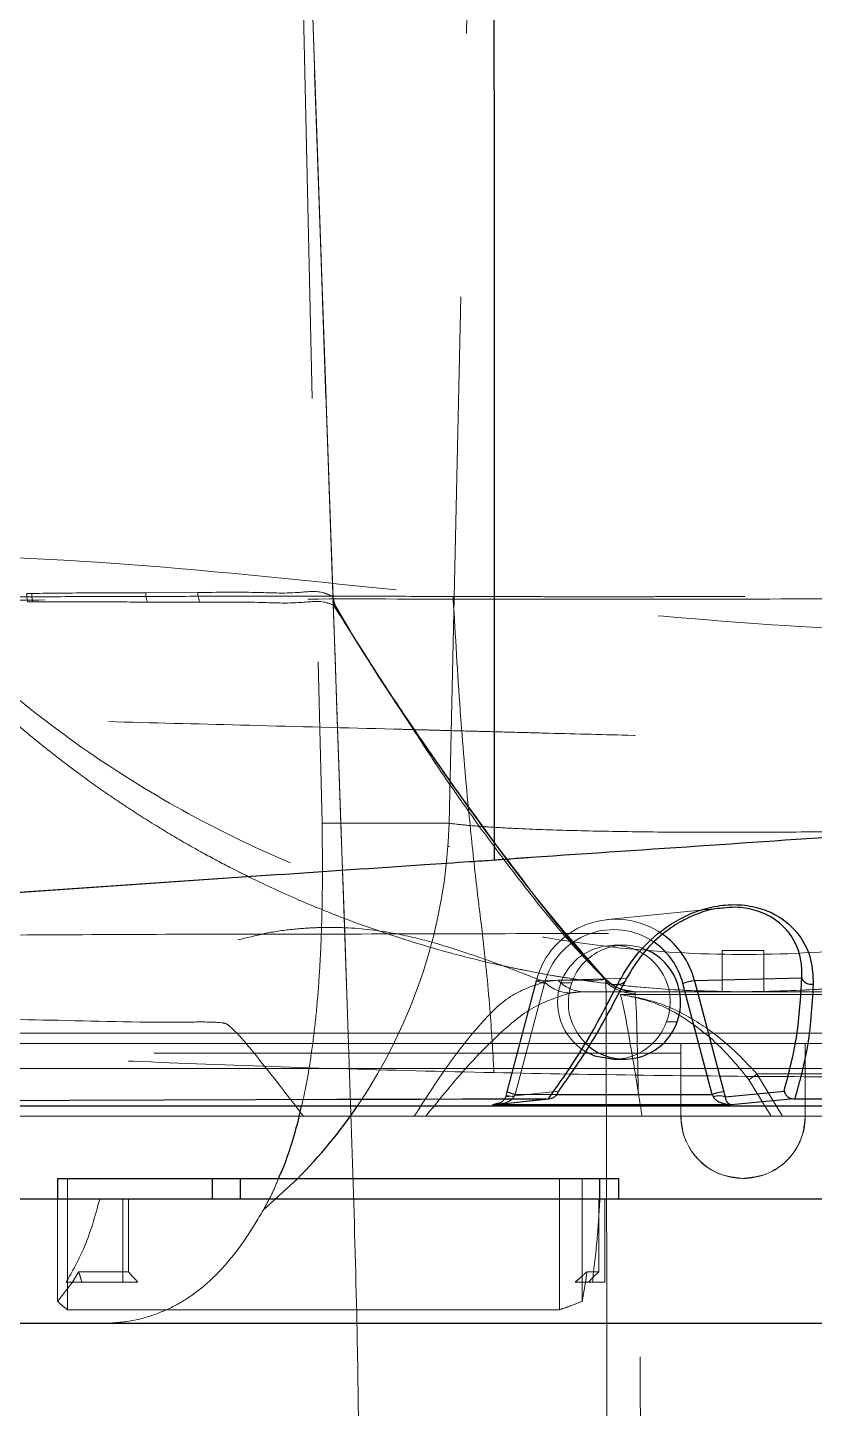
# Model space of a CAD drawing. Header units: millimetres. Extents: x 126 to 938, y 244 to 707.
# Drawn here: x 785.748 to 787.646, y 557.483 to 560.812 of the extents above; entities that cross this region are included whole.
import ezdxf

# ---------------------------------------------------------------- set-up
doc = ezdxf.new("R2010")
doc.units = ezdxf.units.MM
doc.linetypes.add('HIDDEN', pattern=[1.905, 1.27, -0.635])

msp = doc.modelspace()

# ---------------------------------------------------------------- linework, layer by layer
at = {"color": 7, "linetype": 'HIDDEN', "lineweight": 18}
for p, q in [((786.7649, 558.8936), (786.8703, 563.6872)), ((786.406, 561.1873), (786.4584, 558.8936)), ((786.519, 558.4575), (786.4237, 561.1873)), ((786.4853, 559.422), (786.4237, 561.1873)), ((786.4854, 559.422), (786.4237, 561.1873)), ((786.4237, 561.1873), (786.4853, 559.422)), ((786.4849, 559.434), (786.4237, 561.1873)), ((786.0332, 559.4494), (786.1588, 559.4499)), ((786.1641, 559.4265), (786.0375, 559.4269)), ((786.5278, 559.355), (786.4837, 559.4303)), ((786.4904, 559.4194), (786.4847, 559.44)), ((786.4915, 559.4109), (786.491, 559.416)), ((786.4905, 559.4127), (786.4915, 559.4109)), ((786.4584, 558.8936), (786.7649, 558.8936)), ((786.7642, 558.8373), (786.7642, 558.8388)), ((786.7642, 558.8373), (786.7642, 558.8388)), ((786.7642, 558.8373), (786.7654, 558.8373)), ((786.7642, 558.8373), (786.7654, 558.8373)), ((787.4262, 558.69), (787.1465, 558.6617)), ((787.1878, 558.5998), (787.1618, 558.5998)), ((787.5237, 558.5873), (787.4237, 558.5873)), ((787.4237, 558.4873), (787.4237, 558.5873)), ((787.4237, 558.4873), (787.4237, 558.5873)), ((787.4237, 558.5873), (787.5237, 558.5873)), ((787.5237, 558.4873), (787.5237, 558.5873)), ((787.5237, 558.4873), (787.5237, 558.5873)), ((787.193, 558.5204), (786.9754, 558.5141)), ((787.193, 558.5204), (787.1884, 558.5117)), ((786.9044, 558.2463), (786.9751, 558.514)), ((786.9047, 558.2463), (786.9754, 558.5141)), ((786.9949, 558.5077), (786.9242, 558.2399)), ((786.9952, 558.5112), (787.0275, 558.5152)), ((787.0345, 558.5093), (787.0606, 558.5093)), ((787.0911, 558.4873), (790.7895, 558.4873)), ((787.2139, 558.4873), (787.1766, 558.4944)), ((787.1766, 558.4944), (787.2138, 558.4872)), ((787.1951, 558.4892), (787.1817, 558.4934)), ((787.2126, 558.4875), (787.1951, 558.4892)), ((787.215, 558.4873), (787.2126, 558.4875)), ((787.2133, 558.4827), (787.2137, 558.4873)), ((790.7712, 558.4873), (787.2138, 558.4873)), ((787.2138, 558.4872), (790.7712, 558.4873)), ((787.2139, 558.4872), (787.2138, 558.4872)), ((790.7712, 558.4873), (787.2139, 558.4872)), ((787.5237, 558.4873), (787.4237, 558.4873)), ((787.4237, 558.4873), (787.5237, 558.4873)), ((787.1784, 558.4807), (788.8984, 558.4807)), ((785.0056, 558.3873), (791.1195, 558.3873)), ((791.1155, 558.3873), (785.0222, 558.3873)), ((787.289, 558.4152), (787.3151, 558.4152)), ((787.3237, 558.3623), (783.4787, 558.3623)), ((791.2237, 558.3623), (783.7237, 558.3623)), ((783.7237, 558.3623), (789.7719, 558.3623)), ((791.3052, 558.3623), (784.7833, 558.3623)), ((787.3237, 558.339), (787.3237, 558.3623)), ((787.3237, 558.3623), (787.6237, 558.3623)), ((787.3237, 558.3623), (787.3237, 558.1873)), ((791.207, 558.3623), (787.6237, 558.3623)), ((787.6237, 558.3623), (787.6237, 558.339)), ((787.6237, 558.1873), (787.6237, 558.3623)), ((787.3237, 558.339), (783.472, 558.339)), ((787.3237, 558.339), (787.3237, 558.1873)), ((787.6237, 558.1873), (787.6237, 558.339)), ((791.2066, 558.339), (787.6237, 558.339)), ((790.3987, 558.3023), (784.5487, 558.3023)), ((784.5487, 558.3023), (790.3987, 558.3023)), ((790.3851, 558.3023), (784.5623, 558.3023)), ((784.5623, 558.3023), (790.3851, 558.3023)), ((788.2402, 558.2894), (787.5073, 558.2894)), ((787.5073, 558.2894), (787.5691, 558.1873)), ((787.5416, 558.1873), (787.488, 558.2754)), ((787.0286, 558.2481), (786.9013, 558.2342)), ((786.9045, 558.2461), (786.9014, 558.2354)), ((786.9045, 558.2461), (786.9044, 558.2463)), ((786.9242, 558.2399), (787.0247, 558.2399)), ((791.2237, 558.1873), (783.7237, 558.1873)), ((783.7237, 558.1873), (789.7719, 558.1873)), ((784.1929, 558.1873), (790.7546, 558.1873)), ((786.4138, 558.1873), (784.4897, 558.1873)), ((790.3987, 558.2123), (784.5487, 558.2123)), ((790.3851, 558.2123), (784.5623, 558.2123)), ((784.5623, 558.2123), (790.3851, 558.2123)), ((784.8301, 558.2123), (790.3987, 558.2123)), ((785.194, 558.2123), (790.6477, 558.2123)), ((786.681, 558.1873), (786.4138, 558.1873)), ((786.681, 558.1873), (786.7089, 558.1873)), ((787.2302, 558.1873), (786.7089, 558.1873)), ((787.5416, 558.1873), (787.2302, 558.1873)), ((787.5416, 558.1873), (787.5691, 558.1873)), ((787.5691, 558.1873), (788.2464, 558.1873)), ((785.8445, 558.0373), (785.8207, 558.0373)), ((785.8445, 557.7208), (785.8445, 558.0373)), ((787.0311, 558.0373), (785.8445, 558.0373)), ((786.3998, 558.0373), (786.3167, 557.9609)), ((787.0311, 558.0373), (787.0311, 557.7208)), ((787.0855, 558.0373), (787.0311, 558.0373)), ((787.1731, 558.0373), (787.0855, 558.0373)), ((787.0855, 557.7409), (787.0855, 558.0373)), ((784.7419, 557.9873), (785.9224, 557.9873)), ((785.8207, 557.9873), (785.8207, 557.7409)), ((785.9224, 557.9873), (785.9777, 557.9873)), ((785.9777, 557.7873), (785.9777, 557.9873)), ((785.9914, 557.9873), (785.9777, 557.9873)), ((785.9914, 557.9873), (785.9914, 557.8123)), ((785.9914, 557.9873), (786.194, 557.9873)), ((786.2611, 557.9873), (786.194, 557.9873)), ((786.2611, 557.9873), (787.128, 557.9873)), ((787.1731, 557.9873), (787.1256, 557.9873)), ((787.1256, 557.8123), (787.1256, 557.9873)), ((787.1406, 557.9873), (787.1256, 557.9873)), ((787.1731, 557.9873), (787.128, 557.9873)), ((787.1283, 557.9873), (789.025, 557.9873)), ((787.1406, 557.9873), (787.1283, 557.9873)), ((787.1406, 557.7873), (787.1406, 557.9873)), ((785.8207, 557.7409), (785.8565, 557.7873)), ((785.8415, 557.7873), (785.9777, 557.7873)), ((785.8565, 557.7873), (785.8415, 557.7873)), ((785.8791, 557.7873), (785.8565, 557.7873)), ((785.8714, 557.8123), (785.9914, 557.8123)), ((786.014, 557.7873), (785.8791, 557.7873)), ((786.014, 557.7873), (785.9777, 557.7873)), ((787.069, 557.7873), (787.1007, 557.7873)), ((787.0939, 557.7873), (787.069, 557.7873)), ((787.0939, 557.7873), (787.0855, 557.7409)), ((787.1103, 557.7873), (787.0939, 557.7873)), ((787.1256, 557.8123), (787.0974, 557.8123)), ((787.1406, 557.7873), (787.1007, 557.7873)), ((787.1406, 557.7873), (787.1103, 557.7873)), ((784.1354, 557.6873), (785.9214, 557.6873)), ((784.4008, 557.6873), (791.1069, 557.6873)), ((788.9512, 557.6873), (785.9214, 557.6873)), ((786.5426, 557.6873), (785.9214, 557.6873))]:
    msp.add_line(p, q, dxfattribs=at)
at = {"color": 7, "linetype": 'Continuous', "lineweight": 25}
for p, q in [((783.9306, 558.6047), (786.347, 558.7698)), ((787.6152, 558.5203), (787.3567, 558.5141)), ((787.3993, 558.2399), (787.3287, 558.5077)), ((787.3567, 558.5141), (787.4274, 558.2463)), ((787.1618, 558.3248), (787.1878, 558.3248)), ((786.8699, 558.2149), (787.0054, 558.2296)), ((786.8719, 558.215), (787.0081, 558.2298)), ((787.0054, 558.2296), (787.0046, 558.2296)), ((787.0247, 558.2399), (787.3993, 558.2399)), ((787.4303, 558.2342), (787.5726, 558.2475)), ((787.5971, 558.2291), (787.4452, 558.2149)), ((781.559, 558.2123), (789.6435, 558.2123)), ((787.4452, 558.2149), (786.8699, 558.2149)), ((785.8207, 558.0373), (785.8207, 557.9873)), ((785.8207, 558.0373), (786.194, 558.0373)), ((786.194, 557.9873), (786.194, 558.0373)), ((786.194, 558.0373), (786.2611, 558.0373)), ((786.2611, 558.0373), (787.128, 558.0373)), ((786.2611, 558.0373), (786.2611, 557.9873)), ((787.128, 557.9873), (787.128, 558.0373)), ((787.128, 558.0373), (787.1731, 558.0373)), ((787.1731, 558.0373), (787.1731, 557.9873)), ((791.0482, 557.9873), (783.8988, 557.9873)), ((791.1011, 557.6873), (783.8747, 557.6873))]:
    msp.add_line(p, q, dxfattribs=at)
at = {"color": 7, "linetype": 'HIDDEN', "lineweight": 18, "flags": 128}
for points in [[(786.4237, 561.1873), (786.4579, 560.2088), (786.4847, 559.44)], [(786.519, 558.4575), (786.5139, 558.6058), (786.5091, 558.7417), (786.5047, 558.8672), (786.499, 559.0316), (786.4943, 559.1661), (786.4898, 559.2941), (786.4869, 559.3765), (786.4854, 559.422)], [(786.5617, 559.3015), (786.5288, 559.3533), (786.5278, 559.355)], [(786.9677, 558.7239), (786.8778, 558.8425), (786.8364, 558.8997)], [(786.9209, 558.2338), (786.9166, 558.2348), (786.9126, 558.2356), (786.9091, 558.2361), (786.9061, 558.2363), (786.9037, 558.2362), (786.9021, 558.2358), (786.9013, 558.2352), (786.9013, 558.2342)], [(787.1256, 557.8123), (787.1116, 557.7983), (787.1007, 557.7873)], [(787.0311, 557.7208), (786.6247, 557.7208), (786.2278, 557.7208), (785.8445, 557.7208)]]:
    msp.add_lwpolyline(points, dxfattribs=at)
at = {"color": 7, "linetype": 'Continuous', "lineweight": 25, "flags": 128}
for points in [[(786.8746, 558.8052), (786.8741, 560.1391), (786.8737, 561.1873)], [(783.9306, 558.6047), (785.2838, 558.6971), (786.347, 558.7698)], [(787.094, 558.3432), (787.1155, 558.333), (787.1618, 558.3248)], [(782.5267, 558.2155), (782.8277, 558.2165), (783.1505, 558.2175), (783.4951, 558.2186), (783.8615, 558.2198), (784.2497, 558.221), (784.6597, 558.2223), (785.0114, 558.2235), (785.1616, 558.2239), (785.3163, 558.2244), (785.4756, 558.2249), (785.6393, 558.2254), (785.8488, 558.2261), (786.078, 558.2268), (786.2988, 558.2275), (786.4938, 558.2281), (786.696, 558.2288), (786.7968, 558.2291), (786.8907, 558.2294), (786.9484, 558.2295), (787.0046, 558.2296)]]:
    msp.add_lwpolyline(points, dxfattribs=at)
at = {"color": 7, "linetype": 'HIDDEN', "lineweight": 18}
for centre, radius, start, end in [((787.4737, 561.1873), 5.5, 90, 270), ((787.4737, 561.1873), 5.5, 90, 270), ((787.4737, 561.1873), 5.5, 270, 90), ((787.4737, 561.1873), 5.5, 270, 90), ((787.4737, 561.1872), 5.95, 181.9999, 266.80843), ((787.4737, 561.1872), 5.95, 181.99983, 266.80851), ((787.4737, 561.1873), 5.9354, 182.00006, 268), ((786.1035, 559.451), 0.0703, 181.3112, 200.0564), ((786.221, 559.4517), 0.0622, 181.6397, 203.8081), ((785.8489, 559.449), 0.1026, 180.6383, 191.8232), ((785.8571, 559.45), 0.0989, 181.2101, 192.8841), ((786.5346, 559.4417), 0.0499, 181.9976, 208.9073), ((786.5348, 559.4403), 0.05, 182.073, 209.0379), ((785.4792, 558.9339), 1.2863, 325.8733, 358.2061), ((787.1659, 558.4658), 0.1966, 54.8957, 165.7695), ((787.1617, 558.4653), 0.1721, 55.2848, 165.7645), ((787.1622, 558.4635), 0.1357, 339.1762, 160.2562), ((787.1879, 558.4648), 0.1348, 66.7043, 160.7372), ((787.1415, 558.5154), 0.002, 28.8211, 60.7398), ((786.9753, 558.5138), 0.000362, 78.0566, 132.9917), ((787.0181, 558.6138), 0.1086, 246.6495, 257.6525), ((787.0607, 558.5765), 0.0925, 224.8924, 266.797), ((787.1646, 558.4622), 0.1384, 160.1, 239.3072), ((787.0918, 558.5752), 0.0879, 222.9835, 269.5337), ((787.1909, 558.4622), 0.1386, 160.14, 229.9647), ((787.2132, 558.5827), 0.1, 225.3833, 270.0461), ((787.1614, 558.46), 0.1353, 270.1734, 340.6543), ((787.3211, 558.5259), 0.301, 303.665, 308.2088), ((786.9047, 558.246), 0.000369, 78.5907, 132.4575), ((786.9533, 558.366), 0.1294, 247.8686, 257.0455), ((787.4737, 558.1873), 0.15, 180.0027, 269.9996), ((787.4737, 558.1872), 0.15, 269.9926, 0.0051)]:
    msp.add_arc(centre, radius, start, end, dxfattribs=at)
at = {"color": 7, "linetype": 'Continuous', "lineweight": 25}
for centre, radius, start, end in [((787.1632, 558.4636), 0.2, 14.6482, 54.6328), ((787.1852, 558.4623), 0.1381, 340.0577, 66.105), ((787.1593, 558.4634), 0.175, 14.6411, 55.0075), ((787.1746, 558.5245), 0.0189, 260.0993, 347.4263), ((787.6386, 558.5313), 0.0259, 205.1677, 279.1755), ((787.3966, 558.2773), 0.2402, 99.5593, 106.4299), ((787.1879, 558.4596), 0.1347, 230.2357, 340.759), ((787.4667, 558.0119), 0.2377, 99.5188, 106.4579), ((787.4169, 558.1944), 0.0421, 71.4799, 110.2332), ((785.5226, 558.9071), 1.2354, 315.2414, 325.7737)]:
    msp.add_arc(centre, radius, start, end, dxfattribs=at)
at = {"color": 7, "linetype": 'HIDDEN', "lineweight": 18}
for points, knots in [([(782.1883, 560.5354), (782.1976, 560.4688), (782.2166, 560.3328), (782.2554, 560.1261), (782.3036, 559.9126), (782.3577, 559.7112), (782.4177, 559.5171), (782.4844, 559.3253), (782.5674, 559.1139), (782.6787, 558.8639), (782.8216, 558.5855), (783.001, 558.2854), (783.2019, 557.9956), (783.4156, 557.728), (783.6132, 557.5109), (783.7937, 557.3322), (783.92, 557.2174), (784.012, 557.1386), (784.0623, 557.0965), (784.1143, 557.0543), (784.1678, 557.0118), (784.2229, 556.9693), (784.2921, 556.9173), (784.3928, 556.8446), (784.5009, 556.7711), (784.6056, 556.7038), (784.6911, 556.651), (784.7863, 556.5948), (784.8915, 556.5357), (785.0576, 556.4476), (785.2768, 556.3426), (785.5406, 556.2337), (785.8056, 556.1395), (786.0751, 556.0592), (786.3522, 555.9913), (786.5345, 555.9586), (786.6232, 555.9427)], [0, 0, 0, 0, 0.029427, 0.0601118, 0.0920571, 0.125264, 0.151383, 0.1810111, 0.214148, 0.2507974, 0.3007912, 0.3511115, 0.4037674, 0.4550719, 0.50096, 0.5322046, 0.5662675, 0.5756555, 0.5852353, 0.5950095, 0.6049763, 0.6151366, 0.6254886, 0.6429089, 0.6695038, 0.6827103, 0.6973837, 0.7135229, 0.7311274, 0.7501964, 0.7958395, 0.8374784, 0.875119, 0.9189318, 0.9605581, 1, 1, 1, 1]), ([(786.5768, 555.9519), (786.4478, 555.9757), (786.1621, 556.0283), (785.733, 556.1576), (785.2937, 556.3278), (784.8772, 556.5334), (784.4859, 556.7702), (784.122, 557.0357), (783.7872, 557.3269), (783.4502, 557.6752), (783.1242, 558.086), (782.8246, 558.5616), (782.581, 559.0555), (782.3944, 559.5605), (782.2651, 560.0316), (782.2194, 560.3364), (782.1996, 560.4678)], [0, 0, 0, 0, 0.058392, 0.129282, 0.19916, 0.268, 0.335799, 0.402573, 0.468349, 0.533161, 0.61811, 0.701402, 0.783004, 0.86285, 0.940852, 1, 1, 1, 1]), ([(787.2862, 555.2321), (787.107, 555.2422), (786.7487, 555.2622), (786.2149, 555.3517), (785.6893, 555.4868), (785.1825, 555.6697), (784.7083, 555.891), (784.2686, 556.1451), (783.8593, 556.4292), (783.4757, 556.7458), (783.0979, 557.1148), (782.735, 557.5402), (782.3981, 558.0244), (782.1109, 558.539), (781.877, 559.0789), (781.6933, 559.6383), (781.6185, 560.0228), (781.5811, 560.215)], [0, 0, 0, 0, 0.065567, 0.131071, 0.19746, 0.263689, 0.327713, 0.388478, 0.449099, 0.509625, 0.570066, 0.641911, 0.713662, 0.78533, 0.856935, 0.928486, 1, 1, 1, 1]), ([(787.4737, 558.4873), (787.5308, 558.4883), (787.6445, 558.4904), (787.8129, 558.507), (787.978, 558.533), (788.1445, 558.57), (788.3031, 558.616), (788.4596, 558.672), (788.6083, 558.7353), (788.7517, 558.8071), (788.8824, 558.8824), (789.0001, 558.9587), (789.1089, 559.0374), (789.2091, 559.1175), (789.3307, 559.2244), (789.4688, 559.3634), (789.6179, 559.5397), (789.7033, 559.6658), (789.7456, 559.7284)], [0, 0, 0, 0, 0.063464, 0.126279, 0.187958, 0.249013, 0.31576, 0.371319, 0.433719, 0.495219, 0.549377, 0.601316, 0.651031, 0.698528, 0.743805, 0.830897, 0.91608, 1, 1, 1, 1]), ([(785.3122, 559.5692), (785.3479, 559.5234), (785.4184, 559.4327), (785.5062, 559.3372), (785.567, 559.2754), (785.5987, 559.2443), (785.6302, 559.2144), (785.6621, 559.1851), (785.6958, 559.1551), (785.7355, 559.121), (785.7936, 559.0731), (785.8639, 559.0189), (785.9422, 558.963), (786.0161, 558.9139), (786.0903, 558.868), (786.164, 558.8257), (786.259, 558.7749), (786.3751, 558.7193), (786.5209, 558.6593), (786.6681, 558.6086), (786.8227, 558.5653), (786.9794, 558.5312), (787.1425, 558.5061), (787.3077, 558.4902), (787.4186, 558.4882), (787.4737, 558.4873)], [0, 0, 0, 0, 0.069482, 0.137589, 0.155051, 0.173307, 0.190716, 0.207125, 0.225121, 0.244712, 0.269745, 0.31528, 0.350974, 0.384877, 0.421461, 0.455389, 0.486657, 0.550319, 0.609426, 0.675393, 0.736595, 0.801483, 0.867237, 0.934045, 1, 1, 1, 1]), ([(787.4737, 558.4873), (787.4212, 558.4881), (787.3161, 558.4899), (787.1607, 558.5041), (787.0057, 558.5266), (786.866, 558.5553), (786.7371, 558.5887), (786.6231, 558.6238), (786.5106, 558.664), (786.3981, 558.7097), (786.2783, 558.765), (786.1515, 558.8316), (786.023, 558.9085), (785.8986, 558.9926), (785.7629, 559.0958), (785.6209, 559.2199), (785.4759, 559.3662), (785.39, 559.4713), (785.3471, 559.5236)], [0, 0, 0, 0, 0.064288, 0.128815, 0.190987, 0.256224, 0.303381, 0.354119, 0.402311, 0.449686, 0.502946, 0.563916, 0.625103, 0.686317, 0.747872, 0.833832, 0.917177, 1, 1, 1, 1]), ([(785.3707, 559.5453), (785.4113, 559.4982), (785.4834, 559.4147), (785.623, 559.2782), (785.798, 559.1302), (786.0262, 558.9748), (786.2787, 558.8391), (786.5461, 558.7296), (786.8284, 558.6471), (787.1247, 558.5938), (787.4284, 558.5722), (787.7333, 558.5835), (788.0305, 558.6265), (788.3174, 558.7001), (788.5922, 558.803), (788.854, 558.9347), (789.1005, 559.0952), (789.3318, 559.2824), (789.4669, 559.4289), (789.5353, 559.503)], [0, 0, 0, 0, 0.039509, 0.070046, 0.124065, 0.184952, 0.245193, 0.30595, 0.368269, 0.431787, 0.496948, 0.56146, 0.625308, 0.687512, 0.749344, 0.811484, 0.873408, 0.936014, 1, 1, 1, 1]), ([(785.3707, 559.5453), (785.5418, 559.5404), (785.8862, 559.5307), (786.4031, 559.4814), (786.9228, 559.426), (787.4446, 559.3763), (787.9679, 559.3466), (788.4927, 559.3593), (789.0148, 559.4216), (789.3616, 559.4758), (789.5353, 559.503)], [0, 0, 0, 0, 0.122812, 0.24706, 0.372339, 0.497849, 0.623091, 0.748155, 0.873858, 1, 1, 1, 1]), ([(785.7582, 559.4479), (785.806, 559.4485), (785.8977, 559.4495), (785.9894, 559.4494), (786.0332, 559.4494)], [0, 0, 0, 0, 0.521425, 1, 1, 1, 1]), ([(786.1588, 559.4499), (786.2054, 559.4507), (786.2861, 559.4521), (786.3864, 559.4465), (786.4515, 559.4562), (786.4777, 559.4434), (786.4847, 559.44)], [0, 0, 0, 0, 0.425034, 0.736952, 0.928948, 1, 1, 1, 1]), ([(789.5635, 559.4777), (789.5318, 559.4401), (789.4663, 559.3626), (789.3617, 559.2553), (789.2498, 559.1517), (789.1521, 559.0712), (789.0674, 559.0072), (788.999, 558.9588), (788.9272, 558.9113), (788.8535, 558.8659), (788.7811, 558.8244), (788.7062, 558.7845), (788.6251, 558.7444), (788.5368, 558.7047), (788.4462, 558.6679), (788.3515, 558.6332), (788.2554, 558.6022), (788.1603, 558.5755), (788.0356, 558.545), (787.876, 558.5151), (787.676, 558.4916), (787.5415, 558.4887), (787.4737, 558.4873)], [0, 0, 0, 0, 0.061702, 0.127333, 0.187965, 0.253103, 0.286148, 0.321209, 0.358287, 0.394198, 0.429917, 0.463031, 0.500775, 0.543367, 0.584603, 0.623452, 0.670005, 0.711345, 0.747462, 0.831147, 0.914962, 1, 1, 1, 1]), ([(786.7748, 559.4407), (786.7144, 559.4408), (786.5928, 559.4411), (786.4091, 559.4412), (786.2299, 559.4411), (786.0584, 559.4408), (785.8897, 559.4403), (785.7131, 559.4397), (785.5306, 559.439), (785.3577, 559.4383), (785.2084, 559.4378), (785.0874, 559.4376), (784.9745, 559.4377), (784.8623, 559.4382), (784.7469, 559.4393), (784.633, 559.4408), (784.5584, 559.4421), (784.5184, 559.4428)], [0, 0, 0, 0, 0.080295, 0.161784, 0.244181, 0.318469, 0.38991, 0.468435, 0.553184, 0.632529, 0.69838, 0.75169, 0.79333, 0.848558, 0.900876, 0.946752, 1, 1, 1, 1]), ([(784.5195, 559.4319), (784.6203, 559.4305), (784.833, 559.4276), (785.1688, 559.4281), (785.5365, 559.4307), (785.9309, 559.433), (786.3469, 559.4347), (786.6302, 559.4345), (786.7749, 559.4344)], [0, 0, 0, 0, 0.134009, 0.282925, 0.446748, 0.623098, 0.807538, 1, 1, 1, 1]), ([(785.7463, 559.4479), (785.7485, 559.4479), (785.7525, 559.4479), (785.7565, 559.4479), (785.7582, 559.4479)], [0, 0, 0, 0, 0.5608685, 1, 1, 1, 1]), ([(785.7607, 559.428), (785.7584, 559.428), (785.7543, 559.428), (785.7503, 559.428), (785.7485, 559.428)], [0, 0, 0, 0, 0.559879, 1, 1, 1, 1]), ([(786.0375, 559.4269), (785.9933, 559.4273), (785.901, 559.428), (785.8088, 559.428), (785.7607, 559.428)], [0, 0, 0, 0, 0.478879, 1, 1, 1, 1]), ([(786.4909, 559.4176), (786.484, 559.4206), (786.4577, 559.4321), (786.3931, 559.4223), (786.2922, 559.4281), (786.211, 559.4271), (786.1641, 559.4265)], [0, 0, 0, 0, 0.068194, 0.259419, 0.572682, 1, 1, 1, 1]), ([(786.4847, 559.44), (786.4847, 559.4397), (786.4847, 559.4392), (786.4848, 559.4387), (786.4848, 559.4385)], [0, 0, 0, 0, 0.527971, 1, 1, 1, 1]), ([(786.4848, 559.4385), (786.4848, 559.4377), (786.4849, 559.4362), (786.4849, 559.4347), (786.4849, 559.434)], [0, 0, 0, 0, 0.54561, 1, 1, 1, 1]), ([(786.4849, 559.434), (786.4853, 559.4303), (786.4859, 559.4229), (786.489, 559.4161), (786.4905, 559.4127)], [0, 0, 0, 0, 0.500017, 1, 1, 1, 1]), ([(787.1433, 558.5163), (787.0818, 558.5867), (786.959, 558.7274), (786.795, 558.9548), (786.6331, 559.1837), (786.5346, 559.3426), (786.4853, 559.422)], [0, 0, 0, 0, 0.249772, 0.499764, 0.749921, 1, 1, 1, 1]), ([(786.4853, 559.422), (786.4863, 559.4202), (786.488, 559.4172), (786.4897, 559.4141), (786.4905, 559.4127)], [0, 0, 0, 0, 0.560444, 1, 1, 1, 1]), ([(786.491, 559.416), (786.491, 559.4163), (786.4909, 559.4169), (786.4909, 559.4174), (786.4909, 559.4176)], [0, 0, 0, 0, 0.603515, 1, 1, 1, 1]), ([(791.2877, 559.4413), (791.2871, 559.4413), (791.2846, 559.4413), (791.279, 559.4422), (791.2698, 559.4423), (791.2574, 559.4426), (791.2412, 559.4426), (791.2205, 559.4426), (791.188, 559.4425), (791.1417, 559.4423), (791.0836, 559.4419), (791.0105, 559.4418), (790.9146, 559.442), (790.7968, 559.4422), (790.7004, 559.4426), (790.6371, 559.4428), (790.6062, 559.443), (790.5762, 559.4431), (790.5473, 559.4433), (790.5195, 559.4435), (790.4642, 559.4438), (790.3874, 559.4443), (790.2958, 559.4448), (790.2109, 559.4451), (790.1229, 559.4449), (790.0208, 559.4445), (789.8889, 559.4436), (789.7366, 559.4425), (789.5529, 559.4416), (789.3798, 559.4409), (789.245, 559.4404), (789.1633, 559.4402), (789.1153, 559.4401), (789.0675, 559.44), (789.0197, 559.4399), (788.9721, 559.4399), (788.9247, 559.4398), (788.8774, 559.4399), (788.8457, 559.4398), (788.8274, 559.4399), (788.8183, 559.4399), (788.7846, 559.44), (788.7413, 559.44), (788.691, 559.4401), (788.6501, 559.4402), (788.6037, 559.4402), (788.5518, 559.4403), (788.4943, 559.4404), (788.4242, 559.4405), (788.3402, 559.4406), (788.2415, 559.4406), (788.1341, 559.4405), (788.029, 559.4403), (787.9265, 559.4402), (787.8267, 559.4402), (787.7187, 559.4403), (787.6323, 559.4404), (787.5686, 559.4405), (787.5288, 559.4405), (787.4841, 559.4405), (787.4346, 559.4405), (787.3802, 559.4404), (787.321, 559.4403), (787.257, 559.4401), (787.1946, 559.4399), (787.1243, 559.4399), (787.0368, 559.44), (786.9167, 559.4403), (786.8257, 559.4405), (786.7748, 559.4407)], [0, 0, 0, 0, 0.000425, 0.00167, 0.00374, 0.006506, 0.009966, 0.014497, 0.02026, 0.031553, 0.045281, 0.058911, 0.080135, 0.109044, 0.137192, 0.144237, 0.151094, 0.15774, 0.164159, 0.170327, 0.176223, 0.200903, 0.221428, 0.237097, 0.257336, 0.279913, 0.304963, 0.345022, 0.381203, 0.427068, 0.460102, 0.470756, 0.48139, 0.491998, 0.50258, 0.513128, 0.523641, 0.534112, 0.54454, 0.544733, 0.546281, 0.550613, 0.567141, 0.57501, 0.584076, 0.594348, 0.605842, 0.618571, 0.632544, 0.652496, 0.674362, 0.698164, 0.723908, 0.744203, 0.766317, 0.790257, 0.816012, 0.823757, 0.832577, 0.842477, 0.85345, 0.865498, 0.878615, 0.892797, 0.908042, 0.920126, 0.939533, 0.966197, 1, 1, 1, 1]), ([(786.7749, 559.4344), (786.7749, 559.4355), (786.7749, 559.4376), (786.7748, 559.4397), (786.7748, 559.4407)], [0, 0, 0, 0, 0.5590595, 1, 1, 1, 1]), ([(786.7749, 559.4344), (786.9152, 559.4341), (787.196, 559.4336), (787.6172, 559.4349), (788.037, 559.4342), (788.4499, 559.4347), (788.8505, 559.4329), (789.2342, 559.4333), (789.5965, 559.4339), (789.9327, 559.436), (790.2383, 559.4371), (790.5101, 559.434), (790.7439, 559.4333), (790.9388, 559.4305), (791.0866, 559.4352), (791.2017, 559.4248), (791.2501, 559.4433), (791.2847, 559.4281), (791.2853, 559.432), (791.2854, 559.4326)], [0, 0, 0, 0, 0.093297, 0.1866601, 0.2801076, 0.3724031, 0.4612059, 0.5464837, 0.6275474, 0.7021224, 0.7700409, 0.8307979, 0.8827398, 0.925782, 0.9595734, 0.9831819, 0.9975507, 0.999659, 1, 1, 1, 1]), ([(786.7749, 559.4344), (786.78, 559.3448), (786.7897, 559.1763), (786.8087, 558.954), (786.827, 558.7746), (786.8395, 558.674), (786.8453, 558.6274)], [0, 0, 0, 0, 0.3320297, 0.6249024, 0.8259247, 1, 1, 1, 1]), ([(787.1425, 558.5171), (787.0807, 558.5857), (787.0185, 558.6547), (786.9085, 558.8026), (786.8305, 558.9024), (786.7272, 559.0546), (786.6712, 559.1296), (786.6268, 559.1993), (786.577, 559.277), (786.528, 559.3538), (786.4915, 559.4109)], [0, 0, 0, 0, 0.249778, 0.251274, 0.499756, 0.592447, 0.749917, 0.753001, 0.816499, 1, 1, 1, 1]), ([(786.8364, 558.8997), (786.8165, 558.9271), (786.7637, 558.9997), (786.6839, 559.1155), (786.612, 559.2219), (786.5733, 559.2832), (786.5617, 559.3015)], [0, 0, 0, 0, 0.208559, 0.553318, 0.866686, 1, 1, 1, 1]), ([(791.0226, 559.0058), (791.0052, 559.0063), (790.9605, 559.0074), (790.8784, 559.0096), (790.7866, 559.012), (790.6912, 559.0145), (790.5988, 559.0169), (790.4956, 559.0196), (790.3818, 559.0226), (790.2385, 559.0263), (790.0598, 559.031), (789.8392, 559.0369), (789.6487, 559.0418), (789.4965, 559.0458), (789.3908, 559.0486), (789.2809, 559.0515), (789.1668, 559.0545), (789.0486, 559.0575), (788.9262, 559.0607), (788.7998, 559.064), (788.6456, 559.068), (788.4499, 559.0732), (788.2731, 559.0778), (788.1393, 559.0813), (788.0626, 559.0833), (787.9827, 559.0854), (787.8997, 559.0876), (787.8135, 559.0898), (787.6599, 559.0939), (787.4537, 559.0992), (787.2096, 559.1056), (787.0359, 559.1101), (786.9214, 559.1131), (786.8548, 559.1149), (786.7958, 559.1164), (786.7443, 559.1178), (786.7002, 559.119), (786.6635, 559.1199), (786.5253, 559.1236), (786.292, 559.1297), (785.9706, 559.1381), (785.6771, 559.1457), (785.412, 559.1527), (785.1751, 559.1589), (785.0266, 559.1628), (784.9569, 559.1646)], [0, 0, 0, 0, 0.008622, 0.022127, 0.040581, 0.05404, 0.069283, 0.0863, 0.10507, 0.12557, 0.157174, 0.193479, 0.234656, 0.251375, 0.268793, 0.286911, 0.305721, 0.325221, 0.3454, 0.366244, 0.387742, 0.421644, 0.463064, 0.475176, 0.487817, 0.500985, 0.514679, 0.528894, 0.54363, 0.59062, 0.630898, 0.664326, 0.676552, 0.687524, 0.697252, 0.705744, 0.713006, 0.719048, 0.723878, 0.781375, 0.834436, 0.882847, 0.926537, 0.965544, 1, 1, 1, 1]), ([(787.1468, 558.511), (787.1178, 558.5412), (787.056, 558.6053), (786.97, 558.7109), (786.8855, 558.8203), (786.8093, 558.9252), (786.744, 559.0195), (786.697, 559.091), (786.6717, 559.1307), (786.6638, 559.1432)], [0, 0, 0, 0, 0.157463, 0.334942, 0.512614, 0.677707, 0.822802, 0.944418, 1, 1, 1, 1]), ([(786.4092, 558.2123), (786.4119, 558.2236), (786.4196, 558.2568), (786.4299, 558.3172), (786.4404, 558.3935), (786.4484, 558.4759), (786.4539, 558.5572), (786.4573, 558.6369), (786.4592, 558.7185), (786.4597, 558.804), (786.4588, 558.8638), (786.4584, 558.8936)], [0, 0, 0, 0, 0.051226, 0.149245, 0.268368, 0.388495, 0.511804, 0.62536, 0.737909, 0.869282, 1, 1, 1, 1]), ([(786.7649, 558.8936), (786.78, 558.8919), (786.814, 558.888), (786.8701, 558.8841), (786.9547, 558.8795), (787.071, 558.8757), (787.2209, 558.8728), (787.388, 558.8717), (787.569, 558.8721), (787.761, 558.874), (787.8922, 558.8766), (787.9589, 558.8779)], [0, 0, 0, 0, 0.038241, 0.085773, 0.141276, 0.250931, 0.378063, 0.517808, 0.670521, 0.832582, 1, 1, 1, 1]), ([(786.7642, 558.8388), (786.7644, 558.8385), (786.7648, 558.838), (786.7652, 558.8375), (786.7654, 558.8373)], [0, 0, 0, 0, 0.558008, 1, 1, 1, 1]), ([(787.1395, 558.5192), (787.1163, 558.5444), (787.0598, 558.606), (787.0041, 558.6757), (786.971, 558.7194), (786.9677, 558.7239)], [0, 0, 0, 0, 0.384563, 0.937669, 1, 1, 1, 1]), ([(786.8453, 558.6274), (786.7154, 558.627), (786.4608, 558.6264), (786.0872, 558.6263), (785.7332, 558.6242), (785.4033, 558.6224), (785.1022, 558.6214), (784.8329, 558.6204), (784.5983, 558.6198), (784.4013, 558.6214), (784.2442, 558.6214), (784.1289, 558.623), (784.0571, 558.6251), (784.0239, 558.6258), (784.0147, 558.626)], [0, 0, 0, 0, 0.13768, 0.269798, 0.395987, 0.51286, 0.619394, 0.715067, 0.798333, 0.867998, 0.92389, 0.964795, 0.99024, 1, 1, 1, 1]), ([(784.351, 558.6224), (784.4111, 558.6217), (784.5436, 558.6202), (784.7585, 558.6162), (785.0058, 558.6138), (785.2657, 558.611), (785.5336, 558.6073), (785.7925, 558.6044), (785.9851, 558.6029), (786.1078, 558.6012), (786.1528, 558.6017), (786.1866, 558.6032), (786.2436, 558.6068), (786.3146, 558.6298), (786.3961, 558.6392), (786.447, 558.6425), (786.4868, 558.6427), (786.5515, 558.6406), (786.6347, 558.6301), (786.731, 558.6056), (786.8101, 558.5802), (786.8792, 558.5561), (786.9399, 558.533), (786.9776, 558.5181), (786.9952, 558.5112)], [0, 0, 0, 0, 0.067625, 0.148971, 0.241791, 0.345796, 0.441308, 0.543079, 0.63705, 0.657891, 0.681103, 0.687656, 0.695977, 0.745291, 0.770563, 0.788141, 0.802582, 0.815291, 0.861037, 0.896424, 0.926949, 0.95442, 0.978736, 1, 1, 1, 1]), ([(790.9374, 558.6049), (790.9375, 558.6051), (790.9399, 558.6084), (790.9465, 558.6113), (790.9429, 558.6195), (790.9295, 558.614), (790.9125, 558.6174), (790.8842, 558.6161), (790.8212, 558.6178), (790.7066, 558.6173), (790.5292, 558.6175), (790.3027, 558.6196), (790.0315, 558.6193), (789.7191, 558.621), (789.3698, 558.6235), (788.9898, 558.6241), (788.5841, 558.6262), (788.1602, 558.6271), (787.7247, 558.6273), (787.285, 558.628), (786.9917, 558.6276), (786.8453, 558.6274)], [0, 0, 0, 0, 0.000179, 0.002998, 0.00347, 0.006009, 0.010635, 0.017295, 0.026014, 0.056994, 0.100529, 0.155559, 0.22215, 0.298372, 0.383409, 0.476881, 0.575542, 0.679321, 0.786073, 0.893184, 1, 1, 1, 1]), ([(786.8453, 558.6274), (786.8518, 558.5671), (786.8638, 558.4557), (786.8702, 558.3438), (786.8731, 558.2924)], [0, 0, 0, 0, 0.540808, 1, 1, 1, 1]), ([(787.0275, 558.5152), (787.0487, 558.5153), (787.0825, 558.5155), (787.1226, 558.5154), (787.1363, 558.5163), (787.1433, 558.5198), (787.1426, 558.5175), (787.1425, 558.5171)], [0, 0, 0, 0, 0.5606195, 0.8932563, 0.9434649, 0.9909639, 1, 1, 1, 1]), ([(787.1425, 558.5171), (787.1475, 558.5125), (787.1577, 558.5032), (787.1702, 558.4973), (787.1766, 558.4944)], [0, 0, 0, 0, 0.495101, 1, 1, 1, 1]), ([(787.1817, 558.4934), (787.1796, 558.494), (787.1711, 558.4965), (787.1575, 558.5046), (787.1476, 558.5137), (787.1427, 558.5182)], [0, 0, 0, 0, 0.134702, 0.571823, 1, 1, 1, 1]), ([(786.681, 558.1873), (786.7077, 558.2292), (786.7571, 558.3069), (786.8346, 558.4055), (786.9093, 558.482), (786.9686, 558.5022), (786.9952, 558.5112)], [0, 0, 0, 0, 0.322609, 0.597501, 0.819775, 1, 1, 1, 1]), ([(787.0556, 558.4841), (787.0278, 558.475), (786.9665, 558.4551), (786.8838, 558.3859), (786.7962, 558.2961), (786.7394, 558.2252), (786.7089, 558.1873)], [0, 0, 0, 0, 0.1873627, 0.4131547, 0.6855912, 1, 1, 1, 1]), ([(787.0911, 558.4873), (787.0851, 558.4871), (787.0732, 558.4869), (787.0614, 558.485), (787.0556, 558.4841)], [0, 0, 0, 0, 0.504001, 1, 1, 1, 1]), ([(787.2137, 558.4873), (787.2141, 558.4873), (787.2146, 558.4873), (787.2196, 558.4873), (787.1788, 558.4873), (787.1586, 558.4873), (787.1171, 558.4873), (787.0911, 558.4873)], [0, 0, 0, 0, 0.009717, 0.009908, 0.121463, 0.450891, 1, 1, 1, 1]), ([(787.1432, 558.5163), (787.143, 558.5162), (787.1414, 558.5152), (787.1423, 558.5132), (787.143, 558.5115)], [0, 0, 0, 0, 0.164212, 1, 1, 1, 1]), ([(787.143, 558.5115), (787.1431, 558.5029), (787.1435, 558.4766), (787.1432, 558.4239), (787.1436, 558.3454), (787.144, 558.2288), (787.1444, 558.0743), (787.1449, 557.8839), (787.1452, 557.6598), (787.1455, 557.407), (787.1458, 557.1311), (787.146, 556.8552), (787.1463, 556.5904), (787.146, 556.419), (787.1458, 556.3373)], [0, 0, 0, 0, 0.011847, 0.036325, 0.072736, 0.120075, 0.197292, 0.285829, 0.382776, 0.506523, 0.634659, 0.763466, 0.887254, 1, 1, 1, 1]), ([(787.1766, 558.4944), (787.1704, 558.4972), (787.1582, 558.5029), (787.1482, 558.5119), (787.1433, 558.5163)], [0, 0, 0, 0, 0.504816, 1, 1, 1, 1]), ([(787.2139, 558.4872), (787.2068, 558.4876), (787.194, 558.4882), (787.1819, 558.4925), (787.1766, 558.4944)], [0, 0, 0, 0, 0.555231, 1, 1, 1, 1]), ([(784.0925, 558.4558), (784.1006, 558.4538), (784.1319, 558.4464), (784.2022, 558.4385), (784.3162, 558.426), (784.4729, 558.4143), (784.6695, 558.3959), (784.9036, 558.3777), (785.1714, 558.3599), (785.4691, 558.3428), (785.7928, 558.3274), (786.1382, 558.3147), (786.5006, 558.3009), (786.7473, 558.2953), (786.8731, 558.2924)], [0, 0, 0, 0, 0.0090627, 0.034567, 0.0759459, 0.1326888, 0.2036722, 0.2884461, 0.3855278, 0.4925105, 0.6095189, 0.7343731, 0.8645532, 1, 1, 1, 1]), ([(786.5426, 557.6873), (786.5394, 557.816), (786.5328, 558.0728), (786.5236, 558.3295), (786.519, 558.4575)], [0, 0, 0, 0, 0.501519, 1, 1, 1, 1]), ([(787.2302, 558.1873), (787.2245, 558.2236), (787.2143, 558.2892), (787.1994, 558.3755), (787.1885, 558.4371), (787.181, 558.4692), (787.1784, 558.4807)], [0, 0, 0, 0, 0.370063, 0.668573, 0.881539, 1, 1, 1, 1]), ([(787.488, 558.2754), (787.4657, 558.3026), (787.4224, 558.3551), (787.3458, 558.4174), (787.2649, 558.4634), (787.2066, 558.4751), (787.1784, 558.4807)], [0, 0, 0, 0, 0.276343, 0.534702, 0.774559, 1, 1, 1, 1]), ([(787.1784, 558.4807), (787.2081, 558.4755), (787.2691, 558.4649), (787.3549, 558.4223), (787.4366, 558.3644), (787.4834, 558.3148), (787.5073, 558.2894)], [0, 0, 0, 0, 0.231918, 0.474935, 0.731399, 1, 1, 1, 1]), ([(787.2299, 556.3373), (787.2299, 556.4207), (787.23, 556.5945), (787.2284, 556.8609), (787.2271, 557.1349), (787.2262, 557.4063), (787.2255, 557.6533), (787.2247, 557.8713), (787.2234, 558.056), (787.2217, 558.2056), (787.2198, 558.3188), (787.2176, 558.3954), (787.2165, 558.4475), (787.2141, 558.4739), (787.2133, 558.4827)], [0, 0, 0, 0, 0.11667, 0.242961, 0.372472, 0.49991, 0.622331, 0.717817, 0.804795, 0.880564, 0.92705, 0.963059, 0.987641, 1, 1, 1, 1]), ([(786.4138, 558.1873), (786.372, 558.2416), (786.3149, 558.3159), (786.253, 558.3898), (786.2276, 558.4113), (786.1927, 558.4153), (786.0592, 558.4122), (785.8284, 558.4193), (785.5347, 558.4232), (785.2619, 558.4303), (785.0131, 558.4346), (784.79, 558.4389), (784.5949, 558.4449), (784.4744, 558.4477), (784.4196, 558.4489)], [0, 0, 0, 0, 0.097667, 0.133411, 0.13895, 0.143903, 0.182418, 0.331466, 0.472161, 0.602729, 0.721171, 0.827811, 0.92158, 1, 1, 1, 1]), ([(786.8731, 558.2924), (786.9939, 558.2901), (787.2356, 558.2856), (787.5985, 558.2823), (787.9601, 558.2815), (788.3159, 558.2856), (788.6616, 558.2893), (788.9936, 558.2965), (789.3081, 558.3063), (789.6011, 558.3155), (789.869, 558.3256), (790.1087, 558.3374), (790.317, 558.347), (790.4913, 558.3542), (790.6291, 558.3631), (790.729, 558.3668), (790.7891, 558.3695), (790.816, 558.3697), (790.8228, 558.3698)], [0, 0, 0, 0, 0.091732, 0.183501, 0.275581, 0.366227, 0.453645, 0.538064, 0.618366, 0.692529, 0.760593, 0.821924, 0.87472, 0.918924, 0.954325, 0.979554, 0.99482, 1, 1, 1, 1]), ([(786.8699, 558.2149), (786.8738, 558.2161), (786.8803, 558.2182), (786.8905, 558.2199), (786.8961, 558.2254), (786.8997, 558.2303), (786.9008, 558.233), (786.9013, 558.2342)], [0, 0, 0, 0, 0.316756, 0.530695, 0.781351, 0.894239, 1, 1, 1, 1]), ([(786.9209, 558.2338), (786.9201, 558.2325), (786.9182, 558.2298), (786.9121, 558.2247), (786.8964, 558.217), (786.8809, 558.2157), (786.8699, 558.2149)], [0, 0, 0, 0, 0.082413, 0.178545, 0.419394, 1, 1, 1, 1]), ([(786.9013, 558.2342), (786.902, 558.2365), (786.9032, 558.2405), (786.9042, 558.2446), (786.9047, 558.2463)], [0, 0, 0, 0, 0.557603, 1, 1, 1, 1]), ([(786.9242, 558.2399), (786.9236, 558.2387), (786.9226, 558.2367), (786.9214, 558.2347), (786.9209, 558.2338)], [0, 0, 0, 0, 0.5621355, 1, 1, 1, 1]), ([(787.3237, 558.1873), (787.3257, 558.1675), (787.3278, 558.1467), (787.3433, 558.1109), (787.3658, 558.078), (787.4148, 558.044), (787.4541, 558.0395), (787.4737, 558.0373)], [0, 0, 0, 0, 0.25011, 0.264408, 0.500218, 0.75003, 1, 1, 1, 1]), ([(787.4737, 558.0373), (787.4933, 558.0395), (787.5326, 558.044), (787.5743, 558.0731), (787.5972, 558.1009), (787.6065, 558.117), (787.6106, 558.1259), (787.6196, 558.1468), (787.6217, 558.1676), (787.6237, 558.1873)], [0, 0, 0, 0, 0.249596, 0.499237, 0.624487, 0.710396, 0.736059, 0.750185, 1, 1, 1, 1]), ([(786.3167, 557.9609), (786.3243, 557.9747), (786.3381, 557.9995), (786.3488, 558.0257), (786.3536, 558.0373)], [0, 0, 0, 0, 0.5586974, 1, 1, 1, 1]), ([(785.9224, 557.9873), (785.911, 557.9459), (785.8918, 557.8759), (785.8561, 557.8129), (785.8415, 557.7873)], [0, 0, 0, 0, 0.592021, 1, 1, 1, 1]), ([(787.1103, 557.7873), (787.1145, 557.8214), (787.1225, 557.8879), (787.1264, 557.9548), (787.1283, 557.9873)], [0, 0, 0, 0, 0.514041, 1, 1, 1, 1]), ([(785.9214, 557.6873), (785.9454, 557.6883), (785.9925, 557.6905), (786.0584, 557.7084), (786.1175, 557.7361), (786.1736, 557.7753), (786.2268, 557.8279), (786.2755, 557.8917), (786.303, 557.938), (786.3167, 557.9609)], [0, 0, 0, 0, 0.142001, 0.278485, 0.400879, 0.52671, 0.681284, 0.842306, 1, 1, 1, 1]), ([(785.8565, 557.7873), (785.8593, 557.7918), (785.8645, 557.8), (785.8692, 557.8085), (785.8714, 557.8123)], [0, 0, 0, 0, 0.552769, 1, 1, 1, 1]), ([(785.8791, 557.7873), (785.8778, 557.7919), (785.8755, 557.8003), (785.8727, 557.8085), (785.8714, 557.8123)], [0, 0, 0, 0, 0.547604, 1, 1, 1, 1]), ([(786.014, 557.7873), (786.0098, 557.7919), (786.0022, 557.8002), (785.9947, 557.8086), (785.9914, 557.8123)], [0, 0, 0, 0, 0.560211, 1, 1, 1, 1]), ([(787.0974, 557.8123), (787.092, 557.8075), (787.0826, 557.7991), (787.0731, 557.7908), (787.069, 557.7873)], [0, 0, 0, 0, 0.568113, 1, 1, 1, 1]), ([(787.0974, 557.8123), (787.0967, 557.8075), (787.0956, 557.7991), (787.0944, 557.7908), (787.0939, 557.7873)], [0, 0, 0, 0, 0.571974, 1, 1, 1, 1]), ([(785.8445, 557.7208), (785.84, 557.7243), (785.8318, 557.7306), (785.8242, 557.7377), (785.8207, 557.7409)], [0, 0, 0, 0, 0.549567, 1, 1, 1, 1]), ([(787.0855, 557.7409), (787.0754, 557.7368), (787.0575, 557.7296), (787.0391, 557.7235), (787.0311, 557.7208)], [0, 0, 0, 0, 0.5614461, 1, 1, 1, 1]), ([(786.5426, 557.6873), (786.5438, 557.6226), (786.5462, 557.4992), (786.5469, 557.3227), (786.5447, 557.139), (786.5371, 556.9537), (786.5191, 556.7871), (786.4929, 556.6631), (786.4633, 556.573), (786.4268, 556.5025), (786.3857, 556.4487), (786.3405, 556.4065), (786.2837, 556.3687), (786.2401, 556.3481), (786.217, 556.3372)], [0, 0, 0, 0, 0.1319057, 0.2516, 0.3596349, 0.5064849, 0.629519, 0.7006119, 0.7644887, 0.8222583, 0.8616647, 0.9017787, 0.9479765, 1, 1, 1, 1])]:
    msp.add_open_spline(points, degree=3, knots=knots, dxfattribs=at)
at = {"color": 7, "linetype": 'Continuous', "lineweight": 25}
for points, knots in [([(786.962, 558.8118), (787.1053, 558.8214), (787.3884, 558.8404), (787.6714, 558.8601), (787.811, 558.8699)], [0, 0, 0, 0, 0.506505, 1, 1, 1, 1]), ([(786.347, 558.7698), (786.4667, 558.7779), (786.6223, 558.7885), (786.7982, 558.8003), (786.8544, 558.8039), (786.8746, 558.8052)], [0, 0, 0, 0, 0.68036, 0.885278, 1, 1, 1, 1]), ([(786.8746, 558.8052), (786.8877, 558.8062), (786.9169, 558.8086), (786.946, 558.8107), (786.962, 558.8118)], [0, 0, 0, 0, 0.4520358, 1, 1, 1, 1]), ([(787.1714, 558.5059), (787.1832, 558.5266), (787.209, 558.5716), (787.2571, 558.6206), (787.3069, 558.6561), (787.3528, 558.6792), (787.4041, 558.6946), (787.4575, 558.6994), (787.5078, 558.6924), (787.562, 558.6711), (787.6105, 558.6291), (787.6404, 558.5672), (787.642, 558.5256), (787.6428, 558.5057)], [0, 0, 0, 0, 0.108009, 0.235435, 0.307949, 0.385664, 0.467746, 0.550098, 0.627458, 0.696825, 0.812385, 0.910209, 1, 1, 1, 1]), ([(787.4263, 558.689), (787.4212, 558.6887), (787.4004, 558.6877), (787.3645, 558.6764), (787.3277, 558.6595), (787.2996, 558.6417), (787.2679, 558.6178), (787.2287, 558.5794), (787.2049, 558.5401), (787.193, 558.5204)], [0, 0, 0, 0, 0.050924, 0.20844, 0.372388, 0.456382, 0.541324, 0.770187, 1, 1, 1, 1]), ([(787.6152, 558.5203), (787.6154, 558.533), (787.6158, 558.5576), (787.6064, 558.5925), (787.5906, 558.6231), (787.5684, 558.6488), (787.5385, 558.6707), (787.5004, 558.6861), (787.4611, 558.6926), (787.4362, 558.69), (787.4263, 558.689)], [0, 0, 0, 0, 0.129983, 0.251367, 0.366567, 0.481294, 0.596366, 0.743984, 0.898469, 1, 1, 1, 1]), ([(787.5726, 558.2475), (787.5843, 558.2921), (787.6078, 558.3816), (787.6127, 558.4739), (787.6152, 558.5203)], [0, 0, 0, 0, 0.498101, 1, 1, 1, 1]), ([(787.0046, 558.2296), (787.032, 558.2683), (787.0942, 558.3564), (787.1436, 558.4522), (787.1714, 558.5059)], [0, 0, 0, 0, 0.439613, 1, 1, 1, 1]), ([(787.1884, 558.5117), (787.1738, 558.4835), (787.1451, 558.4282), (787.0933, 558.3392), (787.0521, 558.2812), (787.0286, 558.2481)], [0, 0, 0, 0, 0.307888, 0.605844, 1, 1, 1, 1]), ([(787.6428, 558.5057), (787.6397, 558.4529), (787.6342, 558.3591), (787.6093, 558.2686), (787.5984, 558.2291)], [0, 0, 0, 0, 0.563051, 1, 1, 1, 1]), ([(787.0054, 558.2296), (787.008, 558.2299), (787.0133, 558.2304), (787.0204, 558.2344), (787.026, 558.2405), (787.0277, 558.2455), (787.0286, 558.2481)], [0, 0, 0, 0, 0.241471, 0.499986, 0.749767, 1, 1, 1, 1]), ([(787.4024, 558.2338), (787.4018, 558.2349), (787.4008, 558.237), (787.3998, 558.239), (787.3993, 558.2399)], [0, 0, 0, 0, 0.5538834, 1, 1, 1, 1]), ([(787.4452, 558.2149), (787.4359, 558.2158), (787.4226, 558.2171), (787.4097, 558.2248), (787.4046, 558.2298), (787.4031, 558.2325), (787.4024, 558.2338)], [0, 0, 0, 0, 0.564665, 0.808415, 0.909755, 1, 1, 1, 1]), ([(787.4274, 558.2463), (787.428, 558.2441), (787.429, 558.2401), (787.4299, 558.236), (787.4303, 558.2342)], [0, 0, 0, 0, 0.565193, 1, 1, 1, 1]), ([(787.4303, 558.2342), (787.4305, 558.233), (787.431, 558.2305), (787.4326, 558.2258), (787.4359, 558.2189), (787.4417, 558.2164), (787.4452, 558.2149)], [0, 0, 0, 0, 0.148498, 0.295441, 0.575594, 1, 1, 1, 1]), ([(787.5726, 558.2475), (787.5739, 558.2444), (787.5764, 558.2386), (787.5833, 558.2327), (787.5903, 558.2296), (787.595, 558.2292), (787.5971, 558.2291)], [0, 0, 0, 0, 0.30505, 0.574118, 0.80587, 1, 1, 1, 1]), ([(787.5984, 558.2291), (787.5981, 558.2291), (787.5977, 558.2291), (787.5973, 558.2291), (787.5971, 558.2291)], [0, 0, 0, 0, 0.555564, 1, 1, 1, 1]), ([(787.5984, 558.2291), (787.6895, 558.2288), (787.8787, 558.2282), (788.1592, 558.2268), (788.4382, 558.2251), (788.7063, 558.2233), (788.9664, 558.2212), (789.1927, 558.2191), (789.3768, 558.217), (789.5178, 558.215), (789.6031, 558.2131), (789.6435, 558.2123)], [0, 0, 0, 0, 0.133727, 0.277434, 0.411531, 0.542952, 0.670685, 0.793127, 0.874856, 0.940675, 1, 1, 1, 1]), ([(786.3536, 558.0373), (786.3581, 558.0474), (786.37, 558.0741), (786.3861, 558.1229), (786.4003, 558.1711), (786.4071, 558.2025), (786.4092, 558.2123)], [0, 0, 0, 0, 0.18166, 0.476581, 0.836813, 1, 1, 1, 1])]:
    msp.add_open_spline(points, degree=3, knots=knots, dxfattribs=at)

doc.saveas('drawing.dxf')
